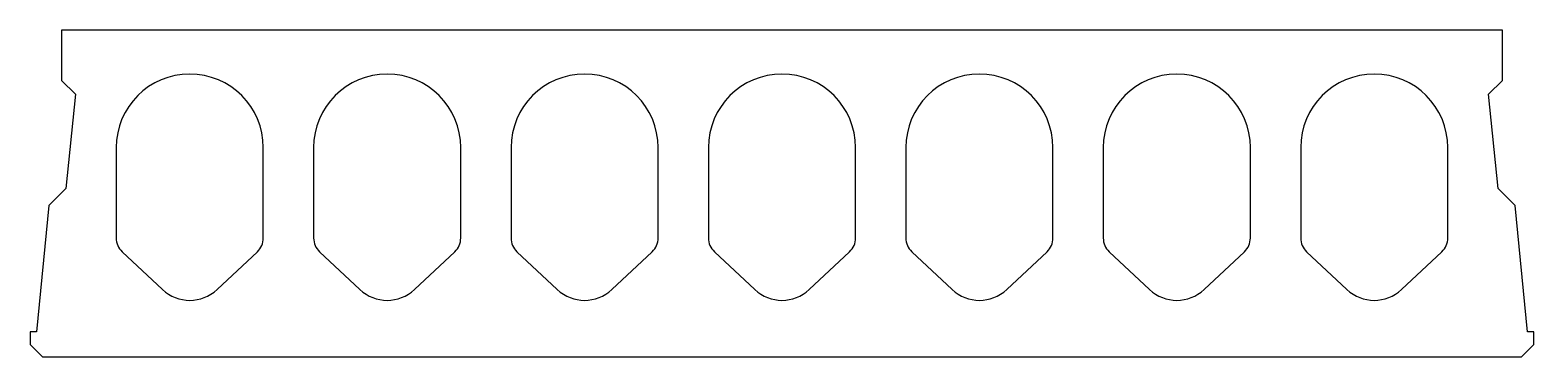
# Model space of a CAD drawing. Header units: millimetres. Extents: x 0 to 1196, y 0 to 260.
import ezdxf

# ---------------------------------------------------------------- set-up
doc = ezdxf.new("R2010")
doc.units = ezdxf.units.MM
doc.layers.add('reinforced concrete', color=7, linetype='Continuous')

msp = doc.modelspace()

# ---------------------------------------------------------------- linework, layer by layer
at = {"layer": 'reinforced concrete'}
msp.add_lwpolyline([(1186, 0), (1196, 10), (1196, 20), (1191, 20), (1181, 120.5), (1167.6, 133.9), (1160, 209), (1171, 220), (1171, 260), (25, 260), (25, 220), (36, 209), (28.4, 133.9), (15, 120.5), (5, 20), (0, 20), (0, 10), (10, 0)], close=True, dxfattribs=at)
for points in [[(105.3, 53.6, 0.395508), (148.7, 53.6), (180.8, 83.7, 0.207279), (185.5, 94.6), (185.5, 166.5, 1), (68.5, 166.5), (68.5, 94.6, 0.207279), (73.2, 83.7)], [(262.3, 53.6, 0.395508), (305.7, 53.6), (337.8, 83.7, 0.207279), (342.5, 94.6), (342.5, 166.5, 1), (225.5, 166.5), (225.5, 94.6, 0.207279), (230.2, 83.7)], [(419.3, 53.6, 0.395508), (462.7, 53.6), (494.8, 83.7, 0.207279), (499.5, 94.6), (499.5, 166.5, 1), (382.5, 166.5), (382.5, 94.6, 0.207279), (387.2, 83.7)], [(576.3, 53.6, 0.395508), (619.7, 53.6), (651.8, 83.7, 0.207279), (656.5, 94.6), (656.5, 166.5, 1), (539.5, 166.5), (539.5, 94.6, 0.207279), (544.2, 83.7)], [(733.3, 53.6, 0.395508), (776.7, 53.6), (808.8, 83.7, 0.207279), (813.5, 94.6), (813.5, 166.5, 1), (696.5, 166.5), (696.5, 94.6, 0.207279), (701.2, 83.7)], [(890.3, 53.6, 0.395508), (933.7, 53.6), (965.8, 83.7, 0.207279), (970.5, 94.6), (970.5, 166.5, 1), (853.5, 166.5), (853.5, 94.6, 0.207279), (858.2, 83.7)], [(1047.3, 53.6, 0.395508), (1090.7, 53.6), (1122.8, 83.7, 0.207279), (1127.5, 94.6), (1127.5, 166.5, 1), (1010.5, 166.5), (1010.5, 94.6, 0.207279), (1015.2, 83.7)]]:
    msp.add_lwpolyline(points, format="xyb", close=True, dxfattribs=at)

doc.saveas('drawing.dxf')
